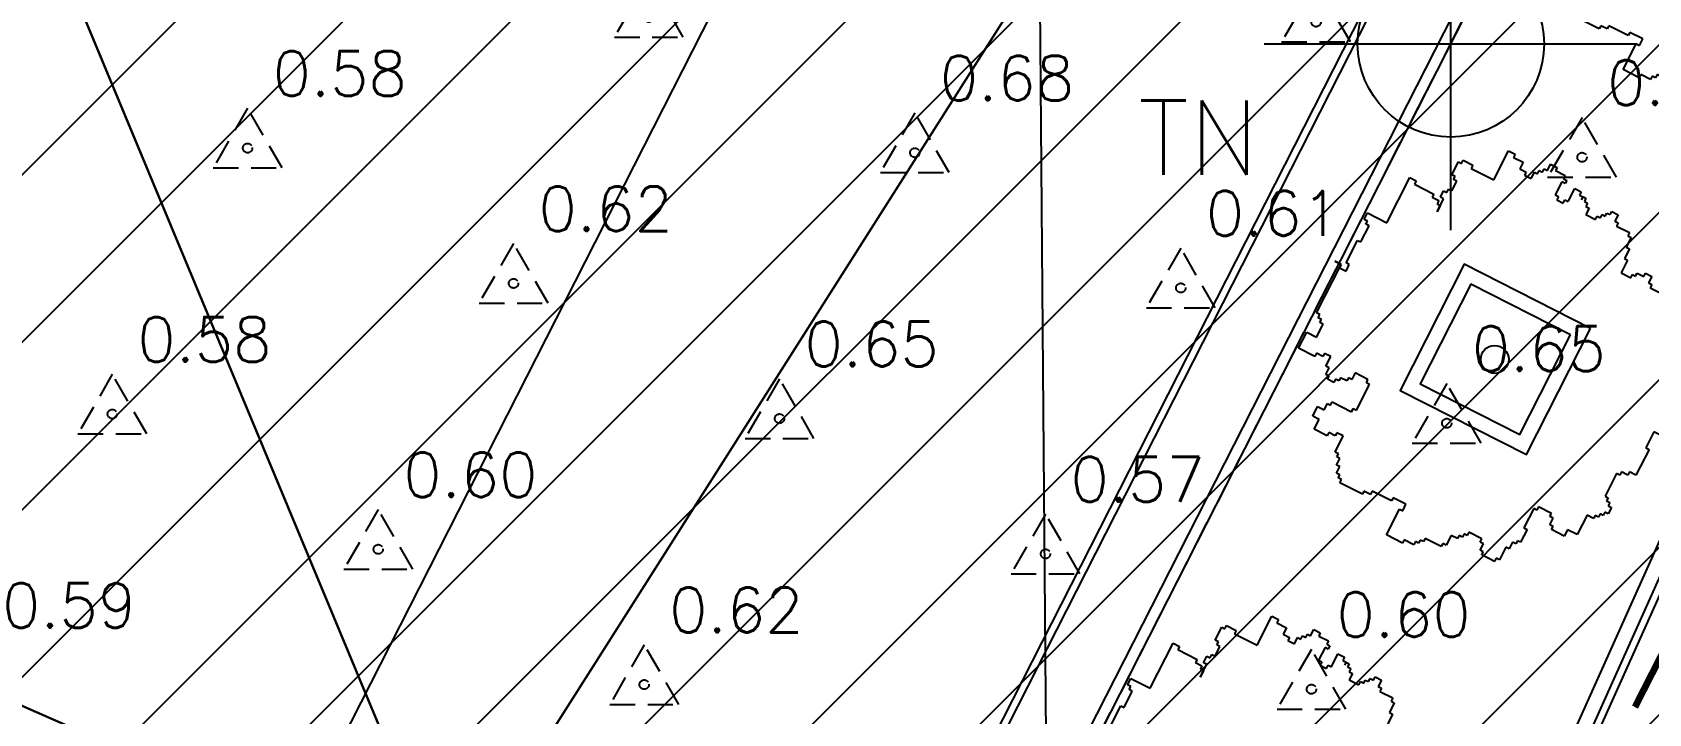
# Model space of a CAD drawing. Header units: metres. Extents: x 543100 to 543604, y 9574012 to 9574398.
# Drawn here: x 543256.01 to 543277.67, y 9574206.8 to 9574215.93 of the extents above; entities that cross this region are included whole.
import ezdxf
from ezdxf.enums import TextEntityAlignment as Align

# ---------------------------------------------------------------- set-up
doc = ezdxf.new("R2010")
doc.units = ezdxf.units.M
doc.header["$LTSCALE"] = 0.1
for name, pattern in [('CONTINUO', [0]), ('DASHED2', [9.524999999999999, 6.35, -3.175]), ('HIDDEN', [9.524999999999999, 6.35, -3.175])]:
    doc.linetypes.add(name, pattern=pattern)
for name, color, linetype in [('###C_TOPO_TEXT', 7, 'Continuous'), ('#C_TOPO_TEXT', 7, 'Continuous'), ('#PROJ_PLATOS', 2, 'HIDDEN'), ('C-TOPO-TEXT', 7, 'Continuous'), ('HACHURA', 1, 'Continuous'), ('IMPL_CANTEIRO', 8, 'Continuous'), ('IMPL_EQUIPAMENTOS', 8, 'Continuous'), ('IMPL_MEIO FIO', 8, 'Continuous'), ('IMPL_TITULO', 8, 'Continuous'), ('IMPL_VEGETAÇÃO', 8, 'Continuous'), ('IMPL_ÁRVORES', 8, 'Continuous'), ('IMPLANTAÇÃO', 1, 'Continuous'), ('MalhaTriTG', 7, 'CONTINUO'), ('PROJ_PLATOS', 2, 'DASHED2'), ('PROJ_TERRA_PERFIS', 2, 'Continuous'), ('TOPO_PONTOS', 2, 'Continuous'), ('V-NODE', 1, 'Continuous'), ('V-NODE-TEXT', 1, 'Continuous'), ('XREF_IMPLNTACAO', 2, 'Continuous')]:
    doc.layers.add(name, color=color, linetype=linetype)
doc.layers.get('IMPLANTAÇÃO').off()
doc.styles.add('COTA200', font='ROMANS.SHX')
doc.styles.get("Standard").update_dxf_attribs({"font": 'simplex.shx'})
doc.dimstyles.get("Standard").update_dxf_attribs({"dimtxt": 0.18, "dimasz": 0.18, "dimexe": 0.18, "dimexo": 0.0625, "dimgap": 0.09, "dimtad": 0, "dimtih": 1, "dimtoh": 1, "dimdec": 4, "dimzin": 0, "dimdsep": 46, "dimtxsty": 'Standard', "dimcen": 0.09, "dimadec": 0, "dimazin": 0, "dimtfac": 1, "dimtdec": 4, "dimtofl": 0, "dimtmove": 0, "dimatfit": 3, "dimfxl": 1, "dimtolj": 1, "dimtzin": 0, "dimarcsym": 0})

# ---------------------------------------------------------------- blocks, each defined once
blk = doc.blocks.new('A$C76815E95')
at = {"layer": 'HACHURA'}
h = blk.add_hatch(dxfattribs=at)
h.set_pattern_fill('ANSI31', color=1, scale=0.5, style=0)
h.set_pattern_definition([(45, (-56.71623454557266, -140.2760906778276), (-1.122532015133644, 1.122532015133644), [])])
h.paths.add_polyline_path([(78.50253660278395, -21.53023425675929), (78.1706479433924, -22.02040452882648), (30.00293476006482, -129.1186275184155), (23.85615117452107, -140.2760906778276), (-56.71623454557266, -83.83502537757158), (-56.29154449922498, -82.40403590723872), (-2.601691384217702, 20.28950879722834), (78.41679475666024, -21.48937489651144)])
blk = doc.blocks.new('A$C72AE6952')
at = {"layer": 'IMPL_EQUIPAMENTOS', "color": 1}
for p, q in [((48.6999996714876, 4.637986421585083e-07), (-3.2852403819561e-07, 4.637986421585083e-07)), ((48.54999967146432, 0.1500004641711712), (0.1499996714410372, 0.1500004641711712))]:
    blk.add_line(p, q, dxfattribs=at)
for points in [[(46.14999967144104, 1.150000464171171), (46.14999967144104, 26.15000046417117), (1.149999671441037, 26.15000046417117), (1.149999671441037, 1.150000464171171)], [(46.04999967146432, 1.250000463798642), (46.04999967146432, 26.0500004645437), (1.249999671475962, 26.0500004645437), (1.249999671475962, 1.250000463798642)]]:
    blk.add_lwpolyline(points, close=True, dxfattribs=at)
blk = doc.blocks.new('Arv-sup')
at = {"layer": 'IMPL_VEGETAÇÃO', "color": 2}
for p, q in [((-0.415055821887476, 2.138491807605618), (-0.3374561002065271, 2.138491807605618)), ((-0.415055821887476, 2.060930780092463), (-0.415055821887476, 2.138491807605618)), ((-0.3374561002065271, 2.138491807605618), (-0.3374561002065271, 2.09971129384904)), ((-0.3374561002065271, 2.09971129384904), (-0.2210565176851027, 2.09971129384904)), ((-0.2210565176851027, 2.09971129384904), (-0.2210565176851027, 2.060930780092463)), ((-0.8806546373597381, 2.060930780092463), (-0.8030544302922191, 2.060930780092463)), ((-0.8806546373597381, 1.71190549425117), (-0.8806546373597381, 2.060930780092463)), ((-0.8030544302922191, 2.060930780092463), (-0.8030544302922191, 2.022150266335885)), ((-0.8030544302922191, 2.022150266335885), (-0.6866548477707966, 2.022150266335885)), ((-0.6866548477707966, 2.022150266335885), (-0.6866548477707966, 1.94458890780669)), ((-0.6866548477707966, 1.94458890780669), (-0.6090551260898476, 1.94458890780669)), ((-0.6090551260898476, 1.94458890780669), (-0.6090551260898476, 1.905808394050112)), ((-0.5314554044088986, 1.983369752579293), (-0.492655543568425, 1.983369752579293)), ((-0.5314554044088986, 1.905808394050112), (-0.5314554044088986, 1.983369752579293)), ((-0.492655543568425, 2.022150266335885), (-0.4538556827279496, 2.022150266335885)), ((-0.492655543568425, 1.983369752579293), (-0.492655543568425, 2.022150266335885)), ((-0.4538556827279496, 2.060930780092463), (-0.415055821887476, 2.060930780092463)), ((-0.4538556827279496, 2.022150266335885), (-0.4538556827279496, 2.060930780092463)), ((-0.2210565176851027, 2.060930780092463), (-0.1822566568446291, 2.060930780092463)), ((-0.2210565176851027, 2.022150266335885), (-0.2210565176851027, 1.86702788029352)), ((-0.1822566568446291, 2.022150266335885), (-0.2210565176851027, 2.022150266335885)), ((-0.1822566568446291, 2.060930780092463), (-0.1822566568446291, 2.022150266335885)), ((-0.06585707432320476, 2.022150266335885), (0.01174264735774422, 2.022150266335885)), ((-0.06585707432320476, 1.86702788029352), (-0.06585707432320476, 2.022150266335885)), ((0.01174264735774422, 2.022150266335885), (0.01174264735774422, 1.983369752579293)), ((0.01174264735774422, 1.983369752579293), (0.05054250819821782, 1.983369752579293)), ((0.01174264735774422, 1.983369752579293), (0.08934236903869142, 1.983369752579293)), ((0.05054250819821782, 1.983369752579293), (0.05054250819821782, 1.94458890780669)), ((0.08934236903869142, 1.983369752579293), (0.08934236903869142, 1.94458890780669)), ((0.08934236903869142, 1.94458890780669), (0.1281422298791668, 1.94458890780669)), ((0.1281422298791668, 1.94458890780669), (0.1281422298791668, 1.905808394050112)), ((0.3609413949220137, 1.94458890780669), (0.3997412557624873, 1.94458890780669)), ((0.3609413949220137, 1.905808394050112), (0.3609413949220137, 1.94458890780669)), ((0.3997412557624873, 1.983369752579293), (0.4773414628300063, 1.983369752579293)), ((0.3997412557624873, 1.94458890780669), (0.3997412557624873, 1.983369752579293)), ((0.4773414628300063, 1.983369752579293), (0.4773414628300063, 1.905808394050112)), ((-1.268653245764483, 1.750686008007747), (-1.152253663243059, 1.750686008007747)), ((-1.268653245764483, 1.71190549425117), (-1.268653245764483, 1.750686008007747)), ((-1.152253663243059, 1.750686008007747), (-1.152253663243059, 1.71190549425117)), ((-0.6090551260898476, 1.905808394050112), (-0.5314554044088986, 1.905808394050112)), ((-0.2210565176851027, 1.86702788029352), (-0.1822566568446291, 1.86702788029352)), ((-0.1822566568446291, 1.86702788029352), (-0.1822566568446291, 1.828247366536942)), ((-0.1822566568446291, 1.828247366536942), (-0.1046569351636801, 1.828247366536942)), ((-0.1046569351636801, 1.86702788029352), (-0.06585707432320476, 1.86702788029352)), ((-0.1046569351636801, 1.828247366536942), (-0.1046569351636801, 1.86702788029352)), ((0.1281422298791668, 1.905808394050112), (0.1669420907196404, 1.905808394050112)), ((0.1669420907196404, 1.905808394050112), (0.1669420907196404, 1.828247366536942)), ((0.1669420907196404, 1.828247366536942), (0.2833416732410647, 1.828247366536942)), ((0.2833416732410647, 1.86702788029352), (0.3221415340815383, 1.86702788029352)), ((0.2833416732410647, 1.828247366536942), (0.2833416732410647, 1.86702788029352)), ((0.3221415340815383, 1.905808394050112), (0.3609413949220137, 1.905808394050112)), ((0.3221415340815383, 1.86702788029352), (0.3221415340815383, 1.905808394050112)), ((0.4773414628300063, 1.905808394050112), (0.5161413236704799, 1.905808394050112)), ((0.5161413236704799, 1.905808394050112), (0.5161413236704799, 1.86702788029352)), ((0.5161413236704799, 1.86702788029352), (0.6713407670323779, 1.86702788029352)), ((0.6713407670323779, 1.86702788029352), (0.6713407670323779, 1.828247366536942)), ((0.6713407670323779, 1.828247366536942), (0.7101406278728533, 1.828247366536942)), ((0.7101406278728533, 1.828247366536942), (0.7101406278728533, 1.71190549425117)), ((-1.307453106604957, 1.71190549425117), (-1.268653245764483, 1.71190549425117)), ((-1.307453106604957, 1.556783108208819), (-1.307453106604957, 1.71190549425117)), ((-1.152253663243059, 1.71190549425117), (-0.8806546373597381, 1.71190549425117)), ((0.7101406278728533, 1.71190549425117), (0.7489404887133269, 1.71190549425117)), ((0.7489404887133269, 1.71190549425117), (0.7489404887133269, 1.595563621965397)), ((0.7489404887133269, 1.595563621965397), (0.7877403495538022, 1.595563621965397)), ((0.7877403495538022, 1.595563621965397), (0.7877403495538022, 1.440441235923046)), ((-1.268653245764483, 1.556783108208819), (-1.307453106604957, 1.556783108208819)), ((-1.268653245764483, 1.518002594452227), (-1.268653245764483, 1.556783108208819)), ((-1.229853384924008, 1.518002594452227), (-1.268653245764483, 1.518002594452227)), ((-1.268653245764483, 1.401660722166454), (-1.229853384924008, 1.401660722166454)), ((-1.268653245764483, 1.362880208409877), (-1.268653245764483, 1.401660722166454)), ((-1.229853384924008, 1.401660722166454), (-1.229853384924008, 1.518002594452227)), ((0.7877403495538022, 1.440441235923046), (0.9041399320752248, 1.440441235923046)), ((0.9041399320752248, 1.479221749679624), (0.9429397929157002, 1.479221749679624)), ((0.9041399320752248, 1.440441235923046), (0.9041399320752248, 1.479221749679624)), ((0.9429397929157002, 1.518002594452227), (1.020539514596647, 1.518002594452227)), ((0.9429397929157002, 1.479221749679624), (0.9429397929157002, 1.518002594452227)), ((1.020539514596647, 1.556783108208819), (1.098139236277596, 1.556783108208819)), ((1.020539514596647, 1.518002594452227), (1.020539514596647, 1.556783108208819)), ((1.098139236277596, 1.556783108208819), (1.098139236277596, 1.479221749679624)), ((1.098139236277596, 1.479221749679624), (1.136939097118072, 1.479221749679624)), ((1.136939097118072, 1.479221749679624), (1.136939097118072, 1.440441235923046)), ((1.136939097118072, 1.440441235923046), (1.408538123001392, 1.440441235923046)), ((1.408538123001392, 1.440441235923046), (1.408538123001392, 1.362880208409877)), ((-1.695451715009701, 0.7811711779970381), (-1.695451715009701, 1.324099363637274)), ((-1.695451715009701, 1.324099363637274), (-1.617851993328753, 1.324099363637274)), ((-1.617851993328753, 1.324099363637274), (-1.617851993328753, 1.285318849880682)), ((-1.617851993328753, 1.285318849880682), (-1.385052828285906, 1.285318849880682)), ((-1.385052828285906, 1.285318849880682), (-1.385052828285906, 1.246538336124104)), ((-1.385052828285906, 1.246538336124104), (-1.307453106604957, 1.246538336124104)), ((-1.307453106604957, 1.362880208409877), (-1.268653245764483, 1.362880208409877)), ((-1.307453106604957, 1.285318849880682), (-1.307453106604957, 1.362880208409877)), ((-1.268653245764483, 1.285318849880682), (-1.307453106604957, 1.285318849880682)), ((-1.307453106604957, 1.246538336124104), (-1.307453106604957, 1.207757822367526)), ((-1.268653245764483, 1.130196463838331), (-1.268653245764483, 1.285318849880682)), ((1.408538123001392, 1.362880208409877), (1.447337983841868, 1.362880208409877)), ((1.447337983841868, 1.362880208409877), (1.447337983841868, 1.324099363637274)), ((1.447337983841868, 1.324099363637274), (1.486137844682341, 1.324099363637274)), ((1.486137844682341, 1.324099363637274), (1.486137844682341, 1.285318849880682)), ((1.486137844682341, 1.285318849880682), (1.524937705522817, 1.285318849880682)), ((1.524937705522817, 1.285318849880682), (1.524937705522817, 1.207757822367526)), ((-1.307453106604957, 1.207757822367526), (-1.268653245764483, 1.207757822367526)), ((-1.268653245764483, 1.207757822367526), (-1.268653245764483, 1.130196463838331)), ((1.524937705522817, 1.207757822367526), (1.56373756636329, 1.207757822367526)), ((1.56373756636329, 1.207757822367526), (1.56373756636329, 1.130196463838331)), ((1.56373756636329, 1.130196463838331), (1.641337288044239, 1.130196463838331)), ((1.641337288044239, 1.130196463838331), (1.641337288044239, 1.091415950081753)), ((1.641337288044239, 1.091415950081753), (1.718937009725188, 1.091415950081753)), ((1.718937009725188, 1.091415950081753), (1.718937009725188, 1.052635436325176)), ((1.718937009725188, 1.052635436325176), (1.757736870565662, 1.052635436325176)), ((1.757736870565662, 1.052635436325176), (1.757736870565662, 0.8975130502828108)), ((1.641337288044239, 0.8975130502828108), (1.641337288044239, 0.8587322055102078)), ((1.757736870565662, 0.8975130502828108), (1.641337288044239, 0.8975130502828108)), ((-1.928250880052548, 0.7811711779970381), (-1.695451715009701, 0.7811711779970381)), ((-1.928250880052548, 0.7036101504838825), (-1.928250880052548, 0.7811711779970381)), ((-1.889451019212073, 0.7036101504838825), (-1.928250880052548, 0.7036101504838825)), ((-1.889451019212073, 0.6648293057112653), (-1.889451019212073, 0.7036101504838825)), ((1.602537427203764, 0.8587322055102078), (1.602537427203764, 0.7811711779970381)), ((1.641337288044239, 0.8587322055102078), (1.602537427203764, 0.8587322055102078)), ((1.602537427203764, 0.7811711779970381), (1.718937009725188, 0.7811711779970381)), ((1.718937009725188, 0.7811711779970381), (1.718937009725188, 0.7423906642404603)), ((1.718937009725188, 0.7423906642404603), (1.796536731406137, 0.7423906642404603)), ((1.796536731406137, 0.7423906642404603), (1.796536731406137, 0.7036101504838825)), ((1.796536731406137, 0.7036101504838825), (1.874136938473656, 0.7036101504838825)), ((1.874136938473656, 0.7036101504838825), (1.874136938473656, 0.5097069196689148)), ((-1.850651158371599, 0.6648293057112653), (-1.889451019212073, 0.6648293057112653)), ((-1.850651158371599, 0.470926405912337), (-1.850651158371599, 0.6648293057112653)), ((-1.889451019212073, 0.470926405912337), (-1.850651158371599, 0.470926405912337)), ((-1.889451019212073, 0.1994621475841996), (-1.889451019212073, 0.470926405912337)), ((1.835337077633181, 0.5097069196689148), (1.835337077633181, 0.3545845336265643)), ((1.874136938473656, 0.5097069196689148), (1.835337077633181, 0.5097069196689148)), ((1.835337077633181, 0.3545845336265643), (1.91293679931413, 0.3545845336265643)), ((1.91293679931413, 0.3545845336265643), (1.91293679931413, 0.3158040198699723)), ((-1.850651158371599, 0.1994621475841996), (-1.889451019212073, 0.1994621475841996)), ((-1.850651158371599, 0.121901120071044), (-1.850651158371599, 0.1994621475841996)), ((1.91293679931413, 0.3158040198699723), (1.990536520995079, 0.3158040198699723)), ((1.990536520995079, 0.3158040198699723), (1.990536520995079, 0.2382429923568168)), ((1.990536520995079, 0.2382429923568168), (2.029336381835552, 0.2382429923568168)), ((2.029336381835552, 0.2382429923568168), (2.029336381835552, 0.08312060631445206)), ((-2.005850601733496, 0.1606816338276218), (-1.928250880052548, 0.1606816338276218)), ((-1.928250880052548, 0.1606816338276218), (-2.005850601733496, 0.1606816338276218)), ((-1.928250880052548, 0.1606816338276218), (-1.928250880052548, 0.121901120071044)), ((-1.928250880052548, -0.4210273965852167), (-1.928250880052548, 0.1606816338276218)), ((-1.928250880052548, 0.121901120071044), (-1.850651158371599, 0.121901120071044)), ((1.874136938473656, 0.08312060631445206), (1.874136938473656, -0.1107826245005015)), ((2.029336381835552, 0.08312060631445206), (1.874136938473656, 0.08312060631445206)), ((1.874136938473656, -0.1107826245005015), (1.91293679931413, -0.1107826245005015)), ((1.91293679931413, -0.1107826245005015), (1.91293679931413, -0.4210273965852167)), ((-1.889451019212073, -0.4210273965852167), (-1.928250880052548, -0.4210273965852167)), ((-1.889451019212073, -0.4598079103417945), (-1.889451019212073, -0.4210273965852167)), ((-1.850651158371599, -0.4598079103417945), (-1.889451019212073, -0.4598079103417945)), ((-1.850651158371599, -0.4985884240983864), (-1.850651158371599, -0.4598079103417945)), ((-1.811851297531124, -0.4985884240983864), (-1.850651158371599, -0.4985884240983864)), ((-1.811851297531124, -0.653710810140737), (-1.811851297531124, -0.4985884240983864)), ((1.718937009725188, -0.4985884240983864), (1.718937009725188, -0.7700526824265097)), ((1.757736870565662, -0.4985884240983864), (1.718937009725188, -0.4985884240983864)), ((1.757736870565662, -0.4598079103417945), (1.757736870565662, -0.4985884240983864)), ((1.835337077633181, -0.4598079103417945), (1.757736870565662, -0.4598079103417945)), ((1.835337077633181, -0.4210273965852167), (1.835337077633181, -0.4598079103417945)), ((1.91293679931413, -0.4210273965852167), (1.835337077633181, -0.4210273965852167)), ((-1.928250880052548, -0.653710810140737), (-1.811851297531124, -0.653710810140737)), ((-1.928250880052548, -0.8476137099396652), (-1.928250880052548, -0.653710810140737)), ((-1.734251575850176, -0.8476137099396652), (-1.928250880052548, -0.8476137099396652)), ((-1.734251575850176, -0.8088331961830875), (-1.734251575850176, -0.8476137099396652)), ((-1.656651854169227, -0.8088331961830875), (-1.734251575850176, -0.8088331961830875)), ((-1.656651854169227, -0.7700526824265097), (-1.656651854169227, -0.8088331961830875)), ((-1.579052132488278, -0.7700526824265097), (-1.656651854169227, -0.7700526824265097)), ((-1.579052132488278, -0.8863942236962572), (-1.579052132488278, -0.7700526824265097)), ((-1.268653245764483, -0.8088331961830875), (-1.268653245764483, -0.8863942236962572)), ((-1.113453802402585, -0.8088331961830875), (-1.268653245764483, -0.8088331961830875)), ((-1.113453802402585, -0.8476137099396652), (-1.113453802402585, -0.8088331961830875)), ((-1.07465394156211, -0.8476137099396652), (-1.113453802402585, -0.8476137099396652)), ((-1.07465394156211, -1.15785848202438), (-1.07465394156211, -0.8476137099396652)), ((1.718937009725188, -0.7700526824265097), (1.757736870565662, -0.7700526824265097)), ((1.757736870565662, -0.7700526824265097), (1.757736870565662, -0.8088331961830875)), ((1.757736870565662, -0.8088331961830875), (1.796536731406137, -0.8088331961830875)), ((1.796536731406137, -0.8088331961830875), (1.796536731406137, -0.8476137099396652)), ((1.796536731406137, -0.8476137099396652), (1.835337077633181, -0.8476137099396652)), ((1.835337077633181, -0.8476137099396652), (1.835337077633181, -0.9251750684688602)), ((-1.540252271647804, -0.8863942236962572), (-1.579052132488278, -0.8863942236962572)), ((-1.540252271647804, -0.963955582225438), (-1.540252271647804, -0.8863942236962572)), ((-1.501452410807329, -0.963955582225438), (-1.540252271647804, -0.963955582225438)), ((-1.501452410807329, -1.00273609598203), (-1.501452410807329, -0.963955582225438)), ((-1.42385268912638, -1.00273609598203), (-1.501452410807329, -1.00273609598203)), ((-1.42385268912638, -0.963955582225438), (-1.42385268912638, -1.00273609598203)), ((-1.385052828285906, -0.963955582225438), (-1.42385268912638, -0.963955582225438)), ((-1.385052828285906, -0.9251750684688602), (-1.385052828285906, -0.963955582225438)), ((-1.307453106604957, -0.9251750684688602), (-1.385052828285906, -0.9251750684688602)), ((-1.307453106604957, -0.8863942236962572), (-1.307453106604957, -0.9251750684688602)), ((-1.268653245764483, -0.8863942236962572), (-1.307453106604957, -0.8863942236962572)), ((1.718937009725188, -1.00273609598203), (1.718937009725188, -1.041516609738608)), ((1.757736870565662, -1.00273609598203), (1.718937009725188, -1.00273609598203)), ((1.757736870565662, -0.963955582225438), (1.757736870565662, -1.00273609598203)), ((1.796536731406137, -0.963955582225438), (1.757736870565662, -0.963955582225438)), ((1.796536731406137, -0.9251750684688602), (1.796536731406137, -0.963955582225438)), ((1.835337077633181, -0.9251750684688602), (1.796536731406137, -0.9251750684688602)), ((-1.346252967445432, -1.196638995780958), (-1.113453802402585, -1.196638995780958)), ((-1.346252967445432, -1.235419840553575), (-1.346252967445432, -1.196638995780958)), ((-1.113453802402585, -1.15785848202438), (-1.07465394156211, -1.15785848202438)), ((-1.113453802402585, -1.196638995780958), (-1.113453802402585, -1.15785848202438)), ((-1.113453802402585, -1.15785848202438), (-1.113453802402585, -1.196638995780958)), ((-1.113453802402585, -1.196638995780958), (-1.113453802402585, -1.15785848202438)), ((1.29213854047997, -1.196638995780958), (1.136939097118072, -1.196638995780958)), ((1.136939097118072, -1.196638995780958), (1.136939097118072, -1.235419840553575)), ((1.29213854047997, -1.235419840553575), (1.29213854047997, -1.196638995780958)), ((1.641337288044239, -1.041516609738608), (1.641337288044239, -1.274200354310153)), ((1.718937009725188, -1.041516609738608), (1.641337288044239, -1.041516609738608)), ((-1.462652549966855, -1.312980868066731), (-1.385052828285906, -1.312980868066731)), ((-1.462652549966855, -1.429322740352504), (-1.462652549966855, -1.312980868066731)), ((-1.385052828285906, -1.235419840553575), (-1.346252967445432, -1.235419840553575)), ((-1.385052828285906, -1.312980868066731), (-1.385052828285906, -1.235419840553575)), ((1.098139236277596, -1.235419840553575), (1.098139236277596, -1.468103254109096)), ((1.136939097118072, -1.235419840553575), (1.098139236277596, -1.235419840553575)), ((1.330938401320443, -1.235419840553575), (1.29213854047997, -1.235419840553575)), ((1.330938401320443, -1.312980868066731), (1.330938401320443, -1.235419840553575)), ((1.369738262160919, -1.312980868066731), (1.330938401320443, -1.312980868066731)), ((1.369738262160919, -1.351761381823323), (1.369738262160919, -1.312980868066731)), ((1.524937705522817, -1.351761381823323), (1.369738262160919, -1.351761381823323)), ((1.524937705522817, -1.274200354310153), (1.524937705522817, -1.351761381823323)), ((1.641337288044239, -1.274200354310153), (1.524937705522817, -1.274200354310153)), ((-1.385052828285906, -1.429322740352504), (-1.462652549966855, -1.429322740352504)), ((-1.385052828285906, -1.545664612638276), (-1.385052828285906, -1.429322740352504)), ((-1.229853384924008, -1.545664612638276), (-1.385052828285906, -1.545664612638276)), ((-1.229853384924008, -1.506883767865673), (-1.229853384924008, -1.545664612638276)), ((-1.152253663243059, -1.506883767865673), (-1.229853384924008, -1.506883767865673)), ((-1.152253663243059, -1.468103254109096), (-1.152253663243059, -1.506883767865673)), ((-1.07465394156211, -1.468103254109096), (-1.152253663243059, -1.468103254109096)), ((-1.07465394156211, -1.662006153908024), (-1.07465394156211, -1.468103254109096)), ((1.098139236277596, -1.468103254109096), (1.136939097118072, -1.468103254109096)), ((1.136939097118072, -1.468103254109096), (1.136939097118072, -1.623225640151446)), ((-1.035854080721636, -1.662006153908024), (-1.07465394156211, -1.662006153908024)), ((-1.035854080721636, -1.700786998680641), (-1.035854080721636, -1.662006153908024)), ((-0.9970542198811607, -1.700786998680641), (-1.035854080721636, -1.700786998680641)), ((-0.9970542198811607, -1.778348026193797), (-0.9970542198811607, -1.700786998680641)), ((1.059339375437123, -1.662006153908024), (1.059339375437123, -1.739567512437219)), ((1.098139236277596, -1.662006153908024), (1.059339375437123, -1.662006153908024)), ((1.098139236277596, -1.623225640151446), (1.098139236277596, -1.662006153908024)), ((1.136939097118072, -1.623225640151446), (1.098139236277596, -1.623225640151446)), ((-0.9582543590406871, -1.778348026193797), (-0.9970542198811607, -1.778348026193797)), ((-0.9582543590406871, -1.855909053706966), (-0.9582543590406871, -1.778348026193797)), ((-0.9194544982002117, -1.855909053706966), (-0.9582543590406871, -1.855909053706966)), ((-0.9194544982002117, -1.894689898479569), (-0.9194544982002117, -1.855909053706966)), ((-0.8806546373597381, -1.894689898479569), (-0.9194544982002117, -1.894689898479569)), ((-0.8806546373597381, -1.933470412236161), (-0.8806546373597381, -1.894689898479569)), ((-0.6090551260898476, -1.894689898479569), (-0.6090551260898476, -1.933470412236161)), ((-0.5314554044088986, -1.894689898479569), (-0.6090551260898476, -1.894689898479569)), ((-0.5314554044088986, -1.855909053706966), (-0.5314554044088986, -1.894689898479569)), ((-0.2986562393660517, -1.855909053706966), (-0.5314554044088986, -1.855909053706966)), ((-0.1434567960041537, -1.817128539950389), (-0.2986562393660517, -1.817128539950389)), ((-0.2986562393660517, -1.817128539950389), (-0.2986562393660517, -1.855909053706966)), ((-0.1822566568446291, -2.204934670564285), (-0.1822566568446291, -1.894689898479569)), ((-0.1822566568446291, -1.894689898479569), (-0.1434567960041537, -1.894689898479569)), ((-0.1434567960041537, -1.894689898479569), (-0.1434567960041537, -1.817128539950389)), ((0.4385411166029627, -1.894689898479569), (0.4385411166029627, -2.011031439749317)), ((0.5161413236704799, -1.894689898479569), (0.4385411166029627, -1.894689898479569)), ((0.5161413236704799, -1.855909053706966), (0.5161413236704799, -1.894689898479569)), ((0.5549411845109553, -1.855909053706966), (0.5161413236704799, -1.855909053706966)), ((0.5549411845109553, -1.817128539950389), (0.5549411845109553, -1.855909053706966)), ((0.5937410453514289, -1.817128539950389), (0.5549411845109553, -1.817128539950389)), ((0.5937410453514289, -1.778348026193797), (0.5937410453514289, -1.817128539950389)), ((0.7489404887133269, -1.778348026193797), (0.5937410453514289, -1.778348026193797)), ((0.7489404887133269, -1.817128539950389), (0.7489404887133269, -1.778348026193797)), ((0.7877403495538022, -1.817128539950389), (0.7489404887133269, -1.817128539950389)), ((0.7877403495538022, -1.894689898479569), (0.7877403495538022, -1.817128539950389)), ((0.8265402103942758, -1.894689898479569), (0.7877403495538022, -1.894689898479569)), ((0.8265402103942758, -1.933470412236161), (0.8265402103942758, -1.894689898479569)), ((0.9817396537561738, -1.894689898479569), (0.9817396537561738, -1.933470412236161)), ((1.020539514596647, -1.894689898479569), (0.9817396537561738, -1.894689898479569)), ((1.020539514596647, -1.739567512437219), (1.020539514596647, -1.894689898479569)), ((1.059339375437123, -1.739567512437219), (1.020539514596647, -1.739567512437219)), ((-0.6090551260898476, -1.933470412236161), (-0.8806546373597381, -1.933470412236161)), ((0.2057419515601158, -2.049812284521934), (0.2057419515601158, -2.088592798278512)), ((0.3997412557624873, -2.049812284521934), (0.2057419515601158, -2.049812284521934)), ((0.3997412557624873, -2.011031439749317), (0.3997412557624873, -2.049812284521934)), ((0.4385411166029627, -2.011031439749317), (0.3997412557624873, -2.011031439749317)), ((0.9817396537561738, -1.933470412236161), (0.8265402103942758, -1.933470412236161)), ((0.01174264735774422, -2.204934670564285), (-0.1822566568446291, -2.204934670564285)), ((0.01174264735774422, -2.166153825791667), (0.01174264735774422, -2.204934670564285)), ((0.1281422298791668, -2.166153825791667), (0.01174264735774422, -2.166153825791667)), ((0.1281422298791668, -2.12737331203509), (0.1281422298791668, -2.166153825791667)), ((0.1669420907196404, -2.12737331203509), (0.1281422298791668, -2.12737331203509)), ((0.1669420907196404, -2.088592798278512), (0.1669420907196404, -2.12737331203509)), ((0.2057419515601158, -2.088592798278512), (0.1669420907196404, -2.088592798278512))]:
    blk.add_line(p, q, dxfattribs=at)
blk.add_circle((0, 1.4210854715202e-14), 0.15, dxfattribs=at)
blk = doc.blocks.new('A$C00972E22')
at = {"layer": 'IMPL_CANTEIRO'}
for points in [[(127.3958827540046, 140.1364821959287), (125.4958827540977, 140.1364821959287), (125.4958827540977, 138.2364821974188), (127.3958827540046, 138.2364821974188)], [(127.1958827540511, 139.9364821966738), (125.6958827540511, 139.9364821966738), (125.6958827540511, 138.4364821966738), (127.1958827540511, 138.4364821966738)]]:
    blk.add_lwpolyline(points, close=True, dxfattribs=at)
at = {"layer": 'IMPL_MEIO FIO', "color": 1}
for p, q in [((131.6347294751322, 100.7186768557876), (126.8104776490945, 199.426026172936)), ((131.334572854219, 100.7041221428663), (126.5166645573918, 199.2816786970943)), ((131.5343344116118, 100.7138853464276), (126.7164261147846, 199.2914419006556)), ((131.6342151903082, 100.7187669500709), (126.8148955837823, 199.3251998256892))]:
    blk.add_line(p, q, dxfattribs=at)
at = {"layer": 'IMPL_EQUIPAMENTOS', "xscale": -1, "rotation": 90.00000000539993}
blk.add_blockref('A$C72AE6952', (123.9958832178963, 167.0364818684757), dxfattribs=at)
at = {"layer": 'IMPL_ÁRVORES', "xscale": 1.25, "yscale": 1.25, "zscale": 1.25}
for p in [(126.438804314821, 146.1828775610775), (126.438804314821, 139.1828775610775), (126.438804314821, 132.1828775610775)]:
    blk.add_blockref('Arv-sup', p, dxfattribs=at)
at = {"layer": 'IMPL_TITULO', "color": 2, "style": 'COTA200'}
blk.add_text('PISTA DE ATLETISMO', height=0.3600000000000001, rotation=90, dxfattribs=at).set_placement((131.1040763774654, 136.7447650674731), align=Align.MIDDLE_CENTER)
blk = doc.blocks.new('Base_Implantacao')
at = {"layer": 'IMPLANTAÇÃO', "rotation": 333.0393706475627}
blk.add_blockref('A$C00972E22', (543099.8097354489, 9574144.815856133), dxfattribs=at)
at = {"layer": 'MalhaTriTG', "color": 132}
mesh = blk.add_polyface(dxfattribs=at)
corners = [(543176.729, 9574192.765, 30.868), (543180.502, 9574198.731, 30.876), (543167.061, 9574201.461, 31.347), (543165.999, 9574209.837, 31.42), (543180.461, 9574218.809, 31.176), (543198.271, 9574209.736, 30.556), (543183.119, 9574217.394, 30.998), (543196.284, 9574190.719, 30.635), (543214.869, 9574201.169, 30.374), (543202.877, 9574228.947, 30.531), (543218.951, 9574222.118, 30.361), (543234.05, 9574215.321, 30.261), (543230.544, 9574191.565, 30.227), (543174.98, 9574227.004, 31.33), (543184.667, 9574238.023, 31.282), (543171.161, 9574219.715, 31.378), (543196.349, 9574252.1, 31.162), (543200.318, 9574249.958, 30.749), (543180.842, 9574238.534, 31.317), (543172.773, 9574242.281, 31.61), (543181.592, 9574239.297, 31.451), (543177.486, 9574251.493, 31.583), (543187.66, 9574251.739, 31.282), (543174.643, 9574250.343, 31.617), (543209.413, 9574244.793, 30.556), (543223.881, 9574236.865, 30.379), (543238.336, 9574229.355, 30.188), (543221.894, 9574259.531, 30.495), (543253.212, 9574224.513, 30.191), (543259.882, 9574241.736, 30.032), (543240.585, 9574250.291, 30.176), (543248.6, 9574210.1, 30.139), (543261.591, 9574204.385, 30.088), (543248.316, 9574182.248, 30.087), (543269.51, 9574216.865, 29.996), (543277.509, 9574234.871, 29.901), (543270.435, 9574261.497, 30.138)]
mesh.append_faces([[corners[k] for k in face] for face in [(0, 1, 2), (3, 1, 4), (1, 5, 6), (1, 7, 5), (8, 5, 7), (6, 5, 9), (10, 8, 11), (5, 8, 10), (12, 11, 8), (4, 1, 6), (13, 4, 14), (4, 13, 15), (16, 14, 17), (13, 14, 18), (19, 18, 20), (18, 19, 13), (20, 18, 14), (19, 20, 21), (22, 20, 14), (19, 21, 23), (20, 22, 21), (14, 16, 22), (4, 6, 14), (9, 17, 14), (17, 9, 24), (9, 25, 24), (25, 9, 10), (26, 25, 10), (24, 25, 27), (6, 9, 14), (5, 10, 9), (26, 11, 28), (26, 29, 30), (25, 26, 30), (31, 11, 12), (32, 28, 31), (28, 29, 26), (11, 31, 28), (31, 33, 32), (28, 32, 34), (34, 35, 28), (29, 28, 35), (36, 29, 35), (11, 26, 10)]], dxfattribs={"color": 132})
mesh = blk.add_polyface(dxfattribs=at)
corners = [(543142.756, 9574194.541, 31.722), (543148.318, 9574190.698, 31.624), (543151.565, 9574196.499, 31.609), (543165.31, 9574192.044, 31.151), (543178.769, 9574179.812, 30.825), (543176.729, 9574192.765, 30.868), (543154.598, 9574198.364, 31.621), (543180.502, 9574198.731, 30.876), (543188.743, 9574184.577, 31), (543167.061, 9574201.461, 31.347), (543157.511, 9574198.838, 31.405), (543195.541, 9574163.399, 30.542), (543212.146, 9574141.696, 30.606), (543217.527, 9574151.083, 30.588), (543203.54, 9574153.613, 30.565), (543204.89, 9574166.147, 30.691), (543210.062, 9574160.14, 30.652), (543213.866, 9574164.081, 30.605), (543227.87, 9574138.514, 30.536), (543242.024, 9574164.941, 30.147), (543196.284, 9574190.719, 30.635), (543189.881, 9574180.728, 30.729), (543199.388, 9574171.327, 30.672), (543212.837, 9574183.447, 30.322), (543228.12, 9574178.146, 30.249), (543230.544, 9574191.565, 30.227), (543214.869, 9574201.169, 30.374), (543248.316, 9574182.248, 30.087), (543233.964, 9574136.193, 30.404), (543243.37, 9574169.714, 30.153), (543270.17, 9574136.639, 31.32), (543248.6, 9574210.1, 30.139), (543261.591, 9574204.385, 30.088), (543269.51, 9574216.865, 29.996)]
mesh.append_faces([[corners[k] for k in face] for face in [(0, 1, 2), (2, 1, 3), (3, 4, 5), (3, 6, 2), (7, 5, 8), (9, 3, 5), (3, 10, 6), (5, 4, 8), (3, 1, 4), (1, 11, 4), (12, 13, 14), (15, 11, 14), (16, 14, 13), (15, 14, 16), (16, 13, 17), (14, 11, 1), (13, 18, 19), (13, 19, 17), (20, 8, 21), (21, 8, 4), (22, 21, 11), (20, 21, 22), (20, 22, 23), (20, 7, 8), (23, 15, 17), (17, 15, 16), (19, 24, 17), (23, 17, 24), (23, 25, 26), (25, 23, 24), (26, 20, 23), (25, 24, 27), (23, 22, 15), (22, 11, 15), (11, 21, 4), (18, 28, 19), (19, 29, 24), (27, 24, 29), (19, 30, 29), (29, 30, 27), (27, 31, 25), (32, 27, 30), (30, 33, 32)]], dxfattribs={"color": 132})
blk = doc.blocks.new('*U40', base_point=(543269.51, 9574216.87, 29.996))
at = {"layer": 'V-NODE', "lineweight": -2}
for p, q in [((543268.944314575, 9574216.304314574, 29.996), (543270.075685425, 9574217.435685424, 29.996)), ((543268.944314575, 9574217.435685424, 29.996), (543270.075685425, 9574216.304314574, 29.996))]:
    blk.add_line(p, q, dxfattribs=at)
blk.add_circle((543269.51, 9574216.87, 29.996), 0.4, dxfattribs=at)
at = {"layer": 'V-NODE-TEXT', "linetype": 'ByBlock'}
for s, insert, char_height, attachment_point in [('30.00', (543270.825685425, 9574216.87), 0.7, 4), ('TN', (543270.825685425, 9574215.02), 1, 1)]:
    blk.add_mtext(s, dxfattribs=dict(at, insert=insert, char_height=char_height, attachment_point=attachment_point))
blk = doc.blocks.new('STA')
blk.add_lwpolyline([(0, 0.9999999999999964), (-0.8660254037844339, -0.5000000000000036), (0.8660254037844339, -0.5000000000000036)], close=True)
blk.add_circle((0, 0), 0.1181215260333346)

msp = doc.modelspace()

# ---------------------------------------------------------------- linework, layer by layer
at = {"layer": '#C_TOPO_TEXT', "color": 7, "linetype": 'Continuous', "lineweight": -3}
for p, q in [((543275.0204687766, 9574213.277929012, 30.7), (543275.0204687766, 9574218.277929012, 30.7)), ((543272.5204687766, 9574215.777929012, 30.7), (543277.5204687766, 9574215.777929012, 30.7))]:
    msp.add_line(p, q, dxfattribs=at)
msp.add_circle((543275.0204687766, 9574215.777929012, 30.7), 1.25, dxfattribs=at)
at = {"layer": '#PROJ_PLATOS', "elevation": 30.7, "flags": 128}
msp.add_lwpolyline([(543239.6477285884, 9574206.451578615), (543263.9807169884, 9574194.074355625), (543286.0602205647, 9574237.481502399), (543261.7272321656, 9574249.858725393)], close=True, dxfattribs=at)
at = {"layer": 'PROJ_TERRA_PERFIS', "flags": 128}
msp.add_lwpolyline([(543305.7593214898, 9574296.106710358), (543231.0006581296, 9574149.134995649)], dxfattribs=at)

# ---------------------------------------------------------------- block references
at = {"layer": 'HACHURA', "color": 1}
msp.add_blockref('A$C76815E95', (543230.4314724284, 9574294.974200036, -0.07163635617761699), dxfattribs=at)
at = {"layer": 'PROJ_PLATOS', "color": 2, "linetype": 'Continuous', "lineweight": -3, "xscale": 0.5333333333333333, "yscale": 0.5333333333333333, "zscale": 0.5333333333333333}
for p in [(543264.2707457342, 9574216.131756216, 0.6418639452987247), (543273.214804471, 9574216.070004186, 0.6562888072625124), (543258.8919600858, 9574214.379995689, 0.5782417856469859), (543267.8360188225, 9574214.318243656, 0.6845401609816125), (543276.7800775593, 9574214.256491626, 0.6870009671229503), (543262.4572331741, 9574212.566483129, 0.6209180013294204), (543271.4012919109, 9574212.504731096, 0.6146508981435491), (543257.0784475257, 9574210.814722601, 0.5753443881918835), (543266.0225062625, 9574210.752970569, 0.6533039265148168), (543274.9665649992, 9574210.691218536, 0.6453631040901251), (543260.643720614, 9574209.00121004, 0.5999720573627793), (543269.5877793508, 9574208.939458009, 0.5730129890551802), (543264.2089937024, 9574207.18769748, 0.6206434355376111), (543273.1530524391, 9574207.125945449, 0.6037252410528278)]:
    msp.add_blockref('STA', p, dxfattribs=at)
at = {"layer": 'TOPO_PONTOS'}
msp.add_blockref('*U40', (543269.51, 9574216.87, 29.996), dxfattribs=at)
at = {"layer": 'XREF_IMPLNTACAO'}
msp.add_blockref('Base_Implantacao', (0, 0), dxfattribs=at)

# ---------------------------------------------------------------- texts
at = {"layer": 'C-TOPO-TEXT', "color": 7, "linetype": 'Continuous', "lineweight": -3, "char_height": 0.6, "attachment_point": 4}
for s, insert in [('0.58', (543259.2269600858, 9574215.379995689)), ('0.68', (543268.1710188225, 9574215.318243656)), ('0.69', (543277.1150775593, 9574215.256491626)), ('0.62', (543262.7922331741, 9574213.566483129)), ('0.61', (543271.7362919109, 9574213.504731096)), ('0.58', (543257.4134475257, 9574211.814722601)), ('0.65', (543266.3575062625, 9574211.752970569)), ('0.65', (543275.3015649992, 9574211.691218536)), ('0.60', (543260.978720614, 9574210.00121004)), ('0.57', (543269.9227793508, 9574209.939458009)), ('0.59', (543255.5999349656, 9574208.249449512)), ('0.62', (543264.5439937024, 9574208.18769748)), ('0.60', (543273.4880524391, 9574208.125945449))]:
    msp.add_mtext(s, dxfattribs=dict(at, insert=insert))

# ---------------------------------------------------------------- meshes
at = {"layer": 'MalhaTriTG', "color": 132}
mesh = msp.add_polyface(dxfattribs=at)
corners = [(543176.729, 9574192.765, 30.868), (543180.502, 9574198.731, 30.876), (543167.061, 9574201.461, 31.347), (543165.999, 9574209.837, 31.42), (543180.461, 9574218.809, 31.176), (543198.271, 9574209.736, 30.556), (543183.119, 9574217.394, 30.998), (543196.284, 9574190.719, 30.635), (543214.869, 9574201.169, 30.374), (543202.877, 9574228.947, 30.531), (543218.951, 9574222.118, 30.361), (543234.05, 9574215.321, 30.261), (543230.544, 9574191.565, 30.227), (543174.98, 9574227.004, 31.33), (543184.667, 9574238.023, 31.282), (543171.161, 9574219.715, 31.378), (543196.349, 9574252.1, 31.162), (543200.318, 9574249.958, 30.749), (543180.842, 9574238.534, 31.317), (543172.773, 9574242.281, 31.61), (543181.592, 9574239.297, 31.451), (543177.486, 9574251.493, 31.583), (543187.66, 9574251.739, 31.282), (543174.643, 9574250.343, 31.617), (543209.413, 9574244.793, 30.556), (543223.881, 9574236.865, 30.379), (543238.336, 9574229.355, 30.188), (543221.894, 9574259.531, 30.495), (543253.212, 9574224.513, 30.191), (543259.882, 9574241.736, 30.032), (543240.585, 9574250.291, 30.176), (543248.6, 9574210.1, 30.139), (543261.591, 9574204.385, 30.088), (543248.316, 9574182.248, 30.087), (543269.51, 9574216.865, 29.996), (543277.509, 9574234.871, 29.901), (543270.435, 9574261.497, 30.138)]
mesh.append_faces([[corners[k] for k in face] for face in [(0, 1, 2), (3, 1, 4), (1, 5, 6), (1, 7, 5), (8, 5, 7), (6, 5, 9), (10, 8, 11), (5, 8, 10), (12, 11, 8), (4, 1, 6), (13, 4, 14), (4, 13, 15), (16, 14, 17), (13, 14, 18), (19, 18, 20), (18, 19, 13), (20, 18, 14), (19, 20, 21), (22, 20, 14), (19, 21, 23), (20, 22, 21), (14, 16, 22), (4, 6, 14), (9, 17, 14), (17, 9, 24), (9, 25, 24), (25, 9, 10), (26, 25, 10), (24, 25, 27), (6, 9, 14), (5, 10, 9), (26, 11, 28), (26, 29, 30), (25, 26, 30), (31, 11, 12), (32, 28, 31), (28, 29, 26), (11, 31, 28), (31, 33, 32), (28, 32, 34), (34, 35, 28), (29, 28, 35), (36, 29, 35), (11, 26, 10)]], dxfattribs={"color": 132})
mesh = msp.add_polyface(dxfattribs=at)
corners = [(543142.756, 9574194.541, 31.722), (543148.318, 9574190.698, 31.624), (543151.565, 9574196.499, 31.609), (543165.31, 9574192.044, 31.151), (543178.769, 9574179.812, 30.825), (543176.729, 9574192.765, 30.868), (543154.598, 9574198.364, 31.621), (543180.502, 9574198.731, 30.876), (543188.743, 9574184.577, 31), (543167.061, 9574201.461, 31.347), (543157.511, 9574198.838, 31.405), (543195.541, 9574163.399, 30.542), (543212.146, 9574141.696, 30.606), (543217.527, 9574151.083, 30.588), (543203.54, 9574153.613, 30.565), (543204.89, 9574166.147, 30.691), (543210.062, 9574160.14, 30.652), (543213.866, 9574164.081, 30.605), (543227.87, 9574138.514, 30.536), (543242.024, 9574164.941, 30.147), (543196.284, 9574190.719, 30.635), (543189.881, 9574180.728, 30.729), (543199.388, 9574171.327, 30.672), (543212.837, 9574183.447, 30.322), (543228.12, 9574178.146, 30.249), (543230.544, 9574191.565, 30.227), (543214.869, 9574201.169, 30.374), (543248.316, 9574182.248, 30.087), (543233.964, 9574136.193, 30.404), (543243.37, 9574169.714, 30.153), (543270.17, 9574136.639, 31.32), (543248.6, 9574210.1, 30.139), (543261.591, 9574204.385, 30.088), (543269.51, 9574216.865, 29.996)]
mesh.append_faces([[corners[k] for k in face] for face in [(0, 1, 2), (2, 1, 3), (3, 4, 5), (3, 6, 2), (7, 5, 8), (9, 3, 5), (3, 10, 6), (5, 4, 8), (3, 1, 4), (1, 11, 4), (12, 13, 14), (15, 11, 14), (16, 14, 13), (15, 14, 16), (16, 13, 17), (14, 11, 1), (13, 18, 19), (13, 19, 17), (20, 8, 21), (21, 8, 4), (22, 21, 11), (20, 21, 22), (20, 22, 23), (20, 7, 8), (23, 15, 17), (17, 15, 16), (19, 24, 17), (23, 17, 24), (23, 25, 26), (25, 23, 24), (26, 20, 23), (25, 24, 27), (23, 22, 15), (22, 11, 15), (11, 21, 4), (18, 28, 19), (19, 29, 24), (27, 24, 29), (19, 30, 29), (29, 30, 27), (27, 31, 25), (32, 27, 30), (30, 33, 32)]], dxfattribs={"color": 132})

# ---------------------------------------------------------------- leaders
at = {"layer": '###C_TOPO_TEXT', "color": 7, "linetype": 'Continuous', "lineweight": -3}
msp.add_leader([(543282.383634643, 9574216.51265561), (543277.4866666419, 9574206.885466577)], dimstyle='Standard', override={"dimscale": 1, "dimasz": 2, "dimclrd": 256, "dimlwd": 65535}, dxfattribs=at)

doc.saveas('drawing.dxf')
